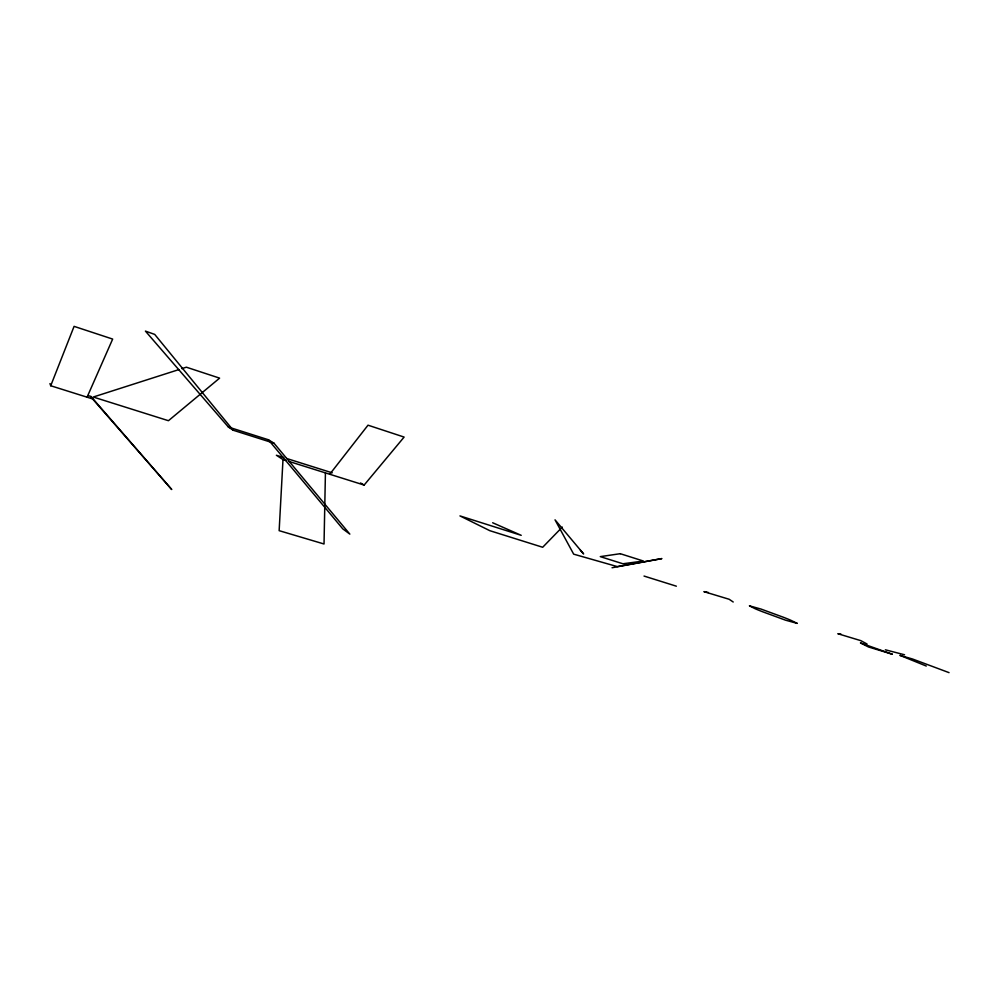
<?xml version="1.0" encoding="UTF-8"?>
<svg xmlns="http://www.w3.org/2000/svg" width="999" height="999" viewBox="0 0 999 999"><rect width="100%" height="100%" fill="white"/><g stroke="black" fill="none" stroke-linecap="round" stroke-linejoin="round"><path stroke-width="1.5" d="M325.424 472.889L324.026 543.993L279.146 530.669L282.992 459.565L276.386 455.257L283.728 457.567M88.024 395.567L90.946 396.491L171.741 489.535L92.607 398.926L50.724 385.751L74.088 326.361L112.662 339.073L87.075 397.177M329.757 474.25L368.007 425.187L404.12 437.075L364.148 485.064L288.848 461.401M562.3 527.085L542.682 547.265L489.847 530.694L459.965 515.909L521.216 535.327L492.657 522.752M178.971 369.568L93.257 397.028L168.444 420.704L219.618 378.134L186.363 367.195L181.93 368.619M612.05 567.757L661.912 558.591L617.282 566.595L573.676 554.158L555.032 519.842L583.628 553.933L580.382 550.262M841.071 634.203L837.849 633.716L860.813 640.646L867.045 644.005M708.378 592.494L703.895 591.633L729.145 599.263L733.216 601.997M885.351 649.8L904.57 654.782M644.03 576.061L676.36 586.188M286.663 458.491L332.205 472.827M282.992 459.565L285.926 460.477M273.963 443.181L233.167 430.232L154.708 334.403L145.417 331.106L228.396 427.048L268.344 439.747L273.963 443.181L349.837 534.115L342.769 528.858L268.344 439.747M949.05 672.639L912.599 659.028L899.899 655.344L926.285 666.046M360.527 482.979L364.148 485.064M228.396 427.048L233.167 430.232M90.946 396.491L92.607 398.926M49.95 383.591L50.724 385.751M797.19 623.376L785.501 620.167L762.025 611.538A54.982 2.46 18.9 0 1 755.194 608.753L749.4 605.831L761.063 609.078L783.865 617.432A55.944 2.585 18.9 0 1 790.808 620.254L797.19 623.376M620.254 553.696L600.287 556.63L622.939 563.773L643.418 561.038L620.254 553.696M892.319 654.245L868.443 646.965L860.426 642.919L892.319 654.245"/></g></svg>
